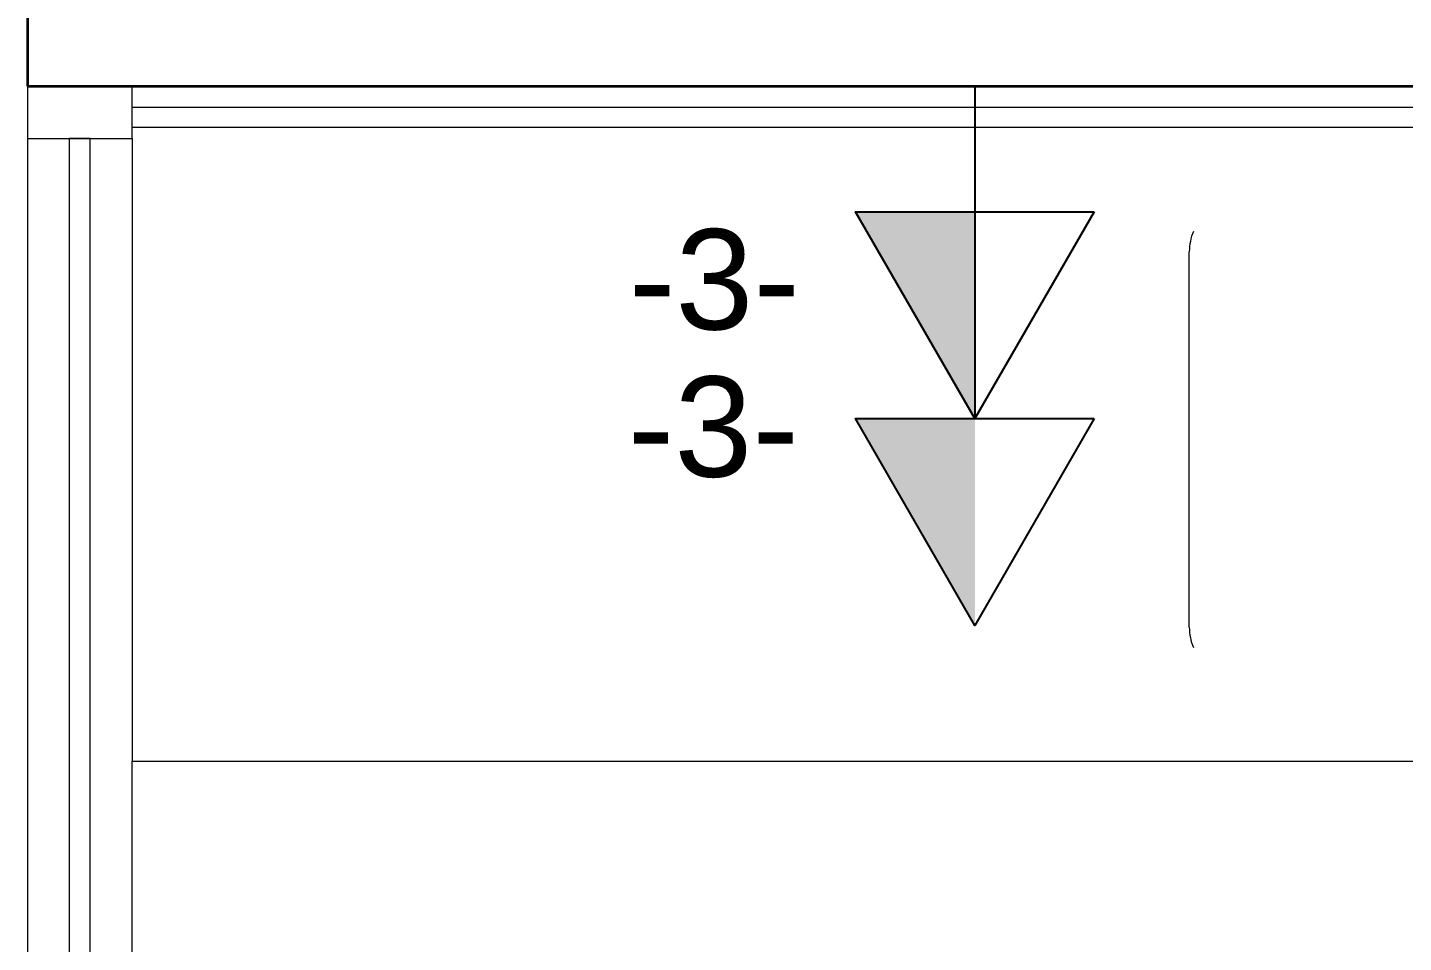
# Model space of a CAD drawing. Header units: metres. Extents: x -182 to 99, y 70 to 113.
# Drawn here: x 66.257 to 67.572, y 93.374 to 94.249 of the extents above; entities that cross this region are included whole.
import ezdxf

# ---------------------------------------------------------------- set-up
doc = ezdxf.new("R2010")
doc.units = ezdxf.units.M
doc.header["$LTSCALE"] = 0.01
for name, color, linetype, lineweight in [('A-FLOR-CASE', 3, 'Continuous', 9), ('A-GLAZ', 6, 'Continuous', 9), ('A-GLAZ-CWMG', 3, 'Continuous', 9), ('A-WALL', 2, 'Continuous', 9)]:
    doc.layers.add(name, color=color, linetype=linetype, lineweight=lineweight)
doc.layers.add('Elétrica', color=7, linetype='Continuous')
doc.styles.add('Arial', font='arial.ttf', dxfattribs={"height": 0.29506})

# ---------------------------------------------------------------- blocks, each defined once
blk = doc.blocks.new('Panel de sistema - Acristalado 2-571007-Nivel 9')
at = {"layer": 'A-GLAZ'}
for p, q in [((0.705, 0.01), (-0.705, 0.01)), ((-0.705, 0.01), (-0.705, -0.01)), ((0.705, -0.01), (0.705, 0.01)), ((-0.705, -0.01), (0.705, -0.01))]:
    blk.add_line(p, q, dxfattribs=at)
blk = doc.blocks.new('Montante rectangular - Montante rectangular - 5 x 10 cm-563067-Nivel 9')
at = {"layer": 'A-GLAZ-CWMG', "lineweight": 13}
for p, q in [((-0.05, 0.05), (-0.05, -0.05)), ((0, 0.05), (-0.05, 0.05)), ((0, -0.05), (0, 0.05)), ((-0.05, -0.05), (0, -0.05))]:
    blk.add_line(p, q, dxfattribs=at)
blk = doc.blocks.new('Plan de travail - Emplacement de l_évier - Profondeur 600 mm-496145-Nivel 9')
at = {"layer": 'A-FLOR-CASE'}
for p, q in [((-1.2005, 0), (1.03, 0)), ((-1.2005, -0.0191), (1.03, -0.0191)), ((-1.2005, -0.03), (-1.2005, -0.625)), ((-0.19, -0.497), (-0.19, -0.1381)), ((-1.2005, -0.625), (1.03, -0.625))]:
    blk.add_line(p, q, dxfattribs=at)
for centre, start, end in [((-0.1392, -0.1381), 157.5, 180), ((-0.1392, -0.497), 180, 202.5)]:
    blk.add_arc(centre, 0.0508, start, end, dxfattribs=at)
blk = doc.blocks.new('Montante rectangular - Montante rectangular - 5 x 10 cm-571001-Nivel 9')
at = {"layer": 'A-GLAZ-CWMG'}
for p, q in [((-8.586, -3.4837), (-8.586, -4.8937)), ((-8.486, -4.8937), (-8.486, -4.0787))]:
    blk.add_line(p, q, dxfattribs=at)

msp = doc.modelspace()

# ---------------------------------------------------------------- hatches: boundary and pattern name
at = {"layer": 'Elétrica', "ltscale": 0.5, "true_color": 0xffffff}
for points in [[(67.1626, 93.8751), (67.1626, 94.0728), (67.0484, 94.0728)], [(67.1626, 93.6773), (67.1626, 93.8751), (67.0484, 93.8751)]]:
    msp.add_hatch(color=7, dxfattribs=at).paths.add_polyline_path(points)

# ---------------------------------------------------------------- linework, layer by layer
at = {"layer": 'A-WALL', "color": 7, "lineweight": 35}
for p, q in [((66.2571, 95.2127), (66.2571, 94.1927)), ((66.2571, 94.1927), (69.5264, 94.1927))]:
    msp.add_line(p, q, dxfattribs=at)
at = {"layer": 'Elétrica', "color": 7, "ltscale": 0.5, "true_color": 0xffffff}
msp.add_lwpolyline([(67.1626, 94.1927), (67.1626, 94.0728), (67.1626, 93.8751)], dxfattribs=at)
for points in [[(67.2768, 94.0728), (67.1626, 93.8751), (67.0484, 94.0728)], [(67.2768, 93.8751), (67.1626, 93.6773), (67.0484, 93.8751)]]:
    msp.add_lwpolyline(points, close=True, dxfattribs=at)

# ---------------------------------------------------------------- block references
at = {"layer": 'A-FLOR-CASE'}
msp.add_blockref('Plan de travail - Emplacement de l_évier - Profondeur 600 mm-496145-Nivel 9', (67.5576, 94.1727), dxfattribs=at)
at = {"layer": 'A-GLAZ', "rotation": 269.9999999999999}
msp.add_blockref('Panel de sistema - Acristalado 2-571007-Nivel 9', (66.3071, 93.4377), dxfattribs=at)
at = {"layer": 'A-GLAZ-CWMG', "rotation": 89.9999999999999}
msp.add_blockref('Montante rectangular - Montante rectangular - 5 x 10 cm-563067-Nivel 9', (66.3071, 94.1927), dxfattribs=at)
at = {"layer": 'A-GLAZ-CWMG'}
msp.add_blockref('Montante rectangular - Montante rectangular - 5 x 10 cm-571001-Nivel 9', (74.8431, 97.6264), dxfattribs=at)

# ---------------------------------------------------------------- texts
at = {"layer": 'Elétrica', "color": 7, "ltscale": 0.5, "true_color": 0xffffff, "style": 'Arial'}
for p in [(66.8318, 93.9603), (66.8308, 93.8195)]:
    msp.add_text('-3-', height=0.09589, dxfattribs=at).set_placement(p)

doc.saveas('drawing.dxf')
